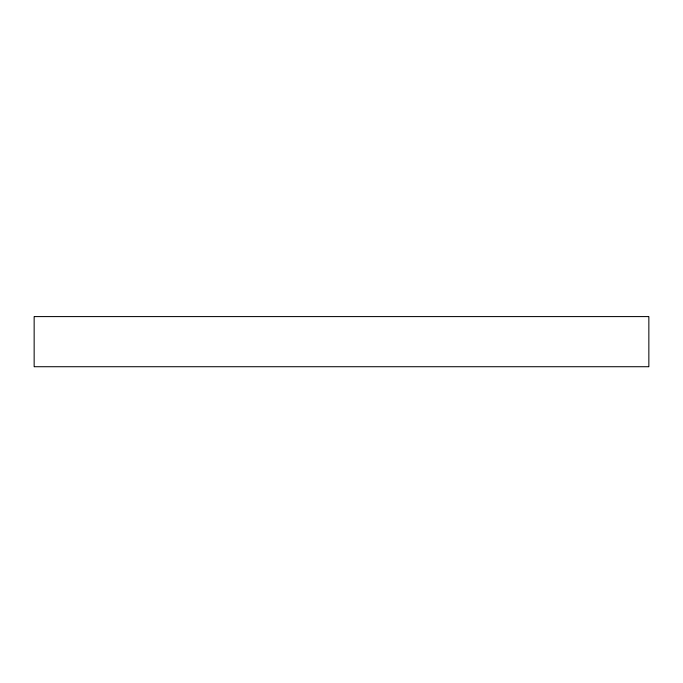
<?xml version="1.0" encoding="UTF-8"?>
<svg xmlns="http://www.w3.org/2000/svg" width="683" height="683" viewBox="0 0 683 683"><rect width="100%" height="100%" fill="white"/><g stroke="black" fill="none" stroke-linecap="round" stroke-linejoin="round"><path stroke-width="1.02" d="M34.474 316.588L648.526 316.588M34.474 366.72L648.526 366.72M648.85 316.588L648.85 366.72M34.15 316.588L34.15 366.72"/></g></svg>
